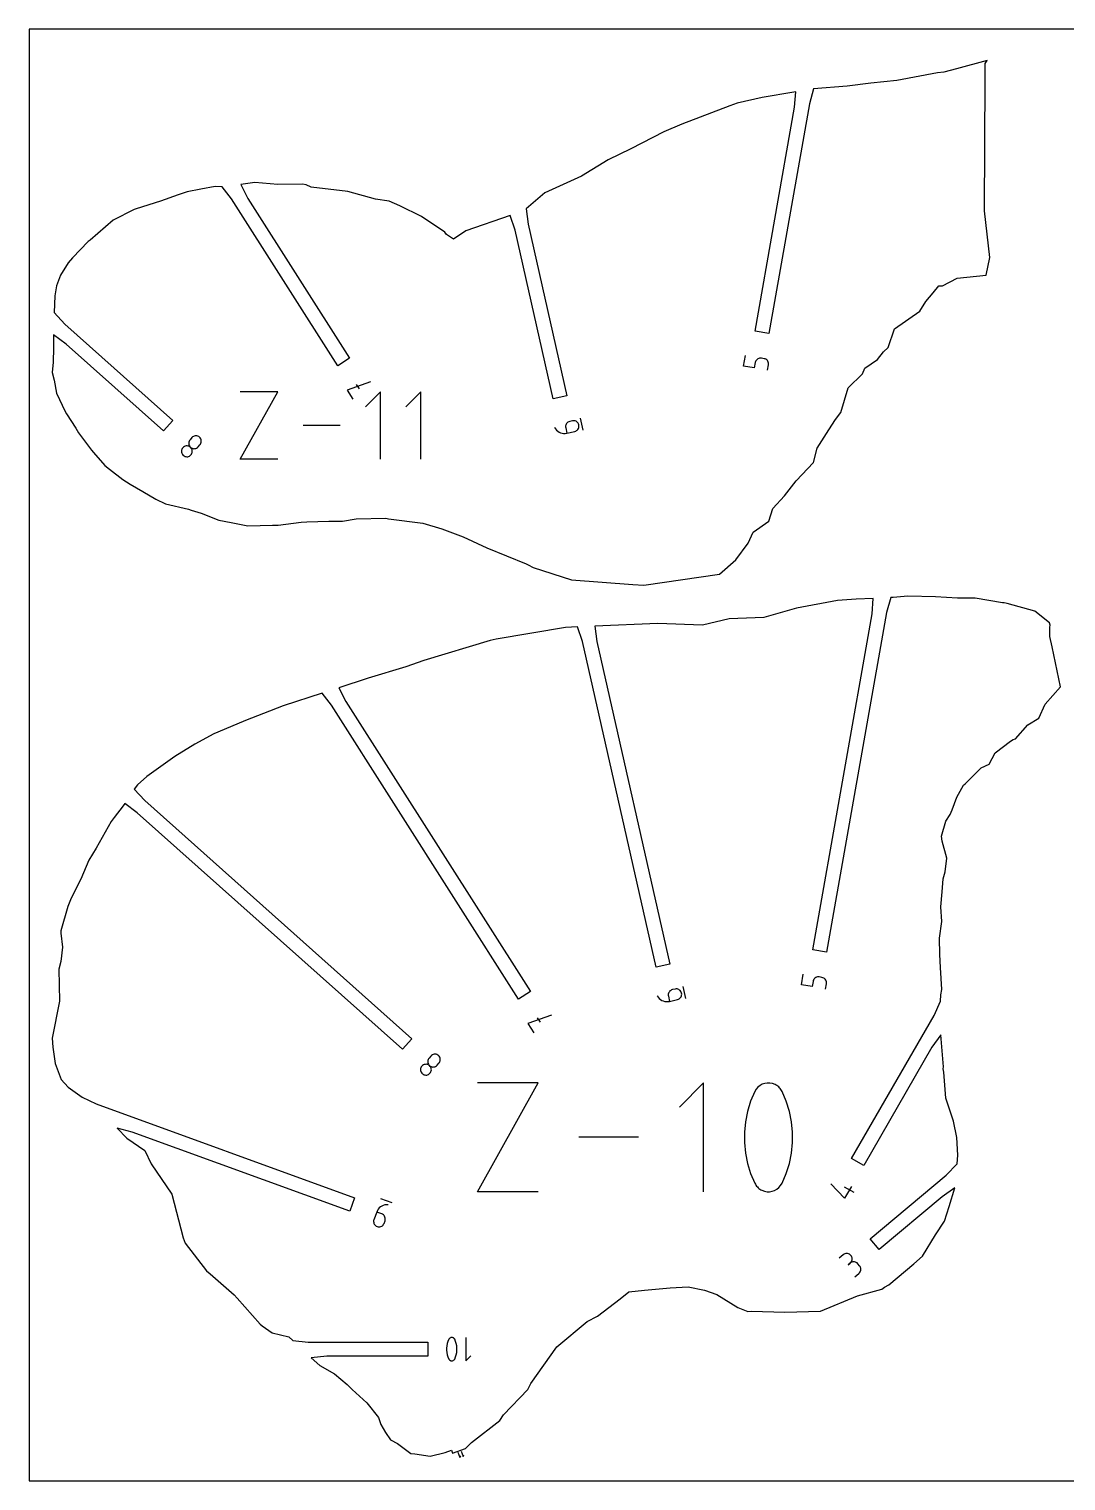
# Model space of a CAD drawing. Extents: x 0 to 480, y 0 to 420.
# Drawn here: x 0 to 299.9, y 0 to 420 of the extents above; entities that cross this region are included whole.
import ezdxf

# ---------------------------------------------------------------- set-up
doc = ezdxf.new("R2010")
doc.units = 0

msp = doc.modelspace()

# ---------------------------------------------------------------- linework, layer by layer
at = {"layer": 'annotation', "color": 1}
for p, q in [((206.674777, 322.518123), (207.217834, 325.597954)), ((210.0344, 323.513524), (209.762871, 321.973608)), ((210.10787, 323.785665), (210.0344, 323.513524)), ((210.225062, 324.03346), (210.10787, 323.785665)), ((210.380904, 324.25329), (210.225062, 324.03346)), ((210.570327, 324.441534), (210.380904, 324.25329)), ((210.788258, 324.594573), (210.570327, 324.441534)), ((211.029629, 324.708789), (210.788258, 324.594573)), ((211.289369, 324.78056), (211.029629, 324.708789)), ((211.562406, 324.806269), (211.289369, 324.78056)), ((211.84367, 324.782295), (211.562406, 324.806269)), ((212.610801, 324.647029), (211.84367, 324.782295)), ((211.84367, 324.782295), (211.84367, 324.782295)), ((212.883435, 324.573321), (212.610801, 324.647029)), ((213.131566, 324.455679), (212.883435, 324.573321)), ((213.351606, 324.299262), (213.131566, 324.455679)), ((213.539966, 324.109225), (213.351606, 324.299262)), ((213.693056, 323.890728), (213.539966, 324.109225)), ((213.807286, 323.648927), (213.693056, 323.890728)), ((213.879068, 323.38898), (213.807286, 323.648927)), ((209.762871, 321.973608), (206.674777, 322.518123)), ((213.609399, 321.295362), (213.880928, 322.835277)), ((213.904812, 323.116044), (213.879068, 323.38898)), ((213.880928, 322.835277), (213.904812, 323.116044)), ((213.880928, 322.835277), (213.880928, 322.835277)), ((61.101327, 295.563494), (71.943592, 315.090346)), ((71.943592, 315.090346), (61.101327, 315.090346)), ((98.790559, 317.985694), (92.008775, 315.527618)), ((92.008775, 315.527618), (93.689245, 312.885428)), ((94.654691, 317.210458), (95.494808, 315.889549)), ((101.607362, 315.090346), (97.266293, 310.748052)), ((101.607362, 295.563494), (101.607362, 315.090346)), ((113.271001, 315.090346), (108.929932, 310.748052)), ((113.271001, 295.563494), (113.271001, 315.090346)), ((157.143443, 306.671572), (156.383635, 306.499879)), ((157.423365, 306.709018), (157.143443, 306.671572)), ((157.697641, 306.69658), (157.423365, 306.709018)), ((157.960982, 306.637577), (157.697641, 306.69658)), ((158.208094, 306.535324), (157.960982, 306.637577)), ((160.261403, 303.969157), (159.48538, 307.40337)), ((89.944948, 305.32692), (79.267999, 305.32692)), ((151.973551, 304.705187), (151.973551, 304.705187)), ((151.973551, 304.705187), (152.23611, 304.30527)), ((152.23611, 304.30527), (152.547445, 303.954203)), ((152.547445, 303.954203), (152.901097, 303.654852)), ((152.901097, 303.654852), (153.290605, 303.410083)), ((153.290605, 303.410083), (153.709509, 303.222762)), ((153.709509, 303.222762), (154.151348, 303.095755)), ((154.151348, 303.095755), (154.609662, 303.031929)), ((154.609662, 303.031929), (155.077991, 303.034149)), ((155.077991, 303.034149), (155.549874, 303.105283)), ((155.179992, 305.184418), (155.167717, 304.910345)), ((155.167717, 304.910345), (155.205223, 304.630499)), ((155.238761, 305.447465), (155.179992, 305.184418)), ((155.205223, 304.630499), (155.549874, 303.105283)), ((155.340735, 305.694229), (155.238761, 305.447465)), ((155.482629, 305.919455), (155.340735, 305.694229)), ((155.661153, 306.117888), (155.482629, 305.919455)), ((155.549874, 303.105283), (157.832744, 303.62114)), ((155.87302, 306.284274), (155.661153, 306.117888)), ((156.114943, 306.413356), (155.87302, 306.284274)), ((156.383635, 306.499879), (156.114943, 306.413356)), ((156.383635, 306.499879), (156.383635, 306.499879)), ((157.832744, 303.62114), (158.101553, 303.707764)), ((157.832744, 303.62114), (157.832744, 303.62114)), ((158.101553, 303.707764), (158.343792, 303.837104)), ((158.433687, 306.393138), (158.208094, 306.535324)), ((158.343792, 303.837104), (158.556124, 304.003836)), ((158.632469, 306.214335), (158.433687, 306.393138)), ((158.556124, 304.003836), (158.735207, 304.202638)), ((158.799149, 306.002233), (158.632469, 306.214335)), ((158.735207, 304.202638), (158.877704, 304.428187)), ((158.928434, 305.760148), (158.799149, 306.002233)), ((158.877704, 304.428187), (158.980274, 304.67516)), ((159.015033, 305.491396), (158.928434, 305.760148)), ((158.980274, 304.67516), (159.039579, 304.938235)), ((159.052278, 305.212087), (159.015033, 305.491396)), ((159.015033, 305.491396), (159.015033, 305.491396)), ((159.039579, 304.938235), (159.052278, 305.212087)), ((44.206274, 298.408583), (44.130865, 298.150048)), ((44.327567, 298.653883), (44.206274, 298.408583)), ((44.495082, 298.879649), (44.327567, 298.653883)), ((44.701146, 299.072802), (44.495082, 298.879649)), ((44.495082, 298.879649), (44.495082, 298.879649)), ((44.931712, 299.222031), (44.701146, 299.072802)), ((45.180502, 299.32699), (44.931712, 299.222031)), ((45.441237, 299.387333), (45.180502, 299.32699)), ((45.707636, 299.402711), (45.441237, 299.387333)), ((45.973422, 299.372781), (45.707636, 299.402711)), ((46.232314, 299.297194), (45.973422, 299.372781)), ((46.212903, 300.484899), (46.182716, 300.219065)), ((46.182716, 300.219065), (46.197856, 299.95273)), ((46.197856, 299.95273), (46.257954, 299.692157)), ((46.288785, 300.743965), (46.212903, 300.484899)), ((46.478034, 299.175604), (46.232314, 299.297194)), ((46.257954, 299.692157), (46.36264, 299.443612)), ((46.410732, 300.989998), (46.288785, 300.743965)), ((46.36264, 299.443612), (46.511546, 299.213359)), ((46.579112, 301.216734), (46.410732, 300.989998)), ((46.704303, 299.007664), (46.478034, 299.175604)), ((46.511546, 299.213359), (46.704303, 299.007664)), ((47.097548, 301.798122), (46.579112, 301.216734)), ((46.579112, 301.216734), (46.579112, 301.216734)), ((46.704303, 299.007664), (46.704303, 299.007664)), ((46.704303, 299.007664), (46.930658, 298.839647)), ((46.896963, 298.802036), (46.704303, 299.007664)), ((46.704303, 299.007664), (46.704303, 299.007664)), ((47.045796, 298.571794), (46.896963, 298.802036)), ((46.930658, 298.839647), (47.176422, 298.718013)), ((47.15043, 298.323217), (47.045796, 298.571794)), ((47.303511, 301.991162), (47.097548, 301.798122)), ((47.210492, 298.062582), (47.15043, 298.323217)), ((47.176422, 298.718013), (47.43532, 298.642405)), ((47.533807, 302.140088), (47.303511, 301.991162)), ((47.43532, 298.642405), (47.70108, 298.612467)), ((47.782206, 302.244608), (47.533807, 302.140088)), ((47.70108, 298.612467), (47.967428, 298.627843)), ((48.042477, 302.304431), (47.782206, 302.244608)), ((47.967428, 298.627843), (48.22809, 298.688175)), ((48.308389, 302.319263), (48.042477, 302.304431)), ((48.22809, 298.688175), (48.476794, 298.793108)), ((48.573711, 302.288812), (48.308389, 302.319263)), ((48.476794, 298.793108), (48.707265, 298.942285)), ((48.832212, 302.212786), (48.573711, 302.288812)), ((48.707265, 298.942285), (48.913231, 299.13535)), ((49.077662, 302.090893), (48.832212, 302.212786)), ((48.913231, 299.13535), (49.431666, 299.716737)), ((49.30383, 301.922841), (49.077662, 302.090893)), ((49.496591, 301.717325), (49.30383, 301.922841)), ((49.30383, 301.922841), (49.30383, 301.922841)), ((49.431666, 299.716737), (49.599945, 299.943381)), ((49.431666, 299.716737), (49.431666, 299.716737)), ((49.645694, 301.487386), (49.496591, 301.717325)), ((49.599945, 299.943381), (49.721621, 300.189166)), ((49.750719, 301.239248), (49.645694, 301.487386)), ((49.721621, 300.189166), (49.797116, 300.447869)), ((49.811244, 300.979133), (49.750719, 301.239248)), ((49.797116, 300.447869), (49.82685, 300.713266)), ((49.82685, 300.713266), (49.811244, 300.979133)), ((44.130865, 298.150048), (44.100999, 297.884574)), ((44.100999, 297.884574), (44.116336, 297.618459)), ((44.116336, 297.618459), (44.176536, 297.358001)), ((44.176536, 297.358001), (44.28126, 297.109498)), ((44.28126, 297.109498), (44.430167, 296.879247)), ((44.430167, 296.879247), (44.622918, 296.673545)), ((44.622918, 296.673545), (44.622918, 296.673545)), ((44.622918, 296.673545), (44.849269, 296.505524)), ((44.849269, 296.505524), (45.095008, 296.383861)), ((45.095008, 296.383861), (45.353837, 296.308176)), ((45.353837, 296.308176), (45.619463, 296.278088)), ((45.619463, 296.278088), (45.885589, 296.293215)), ((45.885589, 296.293215), (46.145921, 296.353178)), ((46.145921, 296.353178), (46.394164, 296.457594)), ((46.394164, 296.457594), (46.624022, 296.606083)), ((46.624022, 296.606083), (46.829201, 296.798264)), ((46.829201, 296.798264), (46.99758, 297.025022)), ((46.829201, 296.798264), (46.829201, 296.798264)), ((46.99758, 297.025022), (47.119526, 297.27111)), ((47.119526, 297.27111), (47.195412, 297.530251)), ((47.195412, 297.530251), (47.22561, 297.796168)), ((47.22561, 297.796168), (47.210492, 298.062582)), ((71.943592, 295.563494), (61.101327, 295.563494)), ((189.965925, 139.588304), (189.189901, 143.022517)), ((223.394965, 143.532517), (223.938022, 146.612349)), ((226.483059, 142.988003), (223.394965, 143.532517)), ((226.754588, 144.527919), (226.483059, 142.988003)), ((226.828058, 144.80006), (226.754588, 144.527919)), ((226.94525, 145.047855), (226.828058, 144.80006)), ((227.101092, 145.267685), (226.94525, 145.047855)), ((227.290514, 145.455929), (227.101092, 145.267685)), ((227.508446, 145.608968), (227.290514, 145.455929)), ((227.749817, 145.723183), (227.508446, 145.608968)), ((228.009557, 145.794955), (227.749817, 145.723183)), ((228.282594, 145.820663), (228.009557, 145.794955)), ((228.563858, 145.796689), (228.282594, 145.820663)), ((229.330989, 145.661423), (228.563858, 145.796689)), ((228.563858, 145.796689), (228.563858, 145.796689)), ((229.603622, 145.587716), (229.330989, 145.661423)), ((229.851754, 145.470074), (229.603622, 145.587716)), ((230.071794, 145.313656), (229.851754, 145.470074)), ((230.260154, 145.12362), (230.071794, 145.313656)), ((230.413244, 144.905123), (230.260154, 145.12362)), ((230.329587, 142.309756), (230.601116, 143.849672)), ((230.527474, 144.663322), (230.413244, 144.905123)), ((230.599256, 144.403375), (230.527474, 144.663322)), ((230.625, 144.130439), (230.599256, 144.403375)), ((230.601116, 143.849672), (230.625, 144.130439)), ((230.601116, 143.849672), (230.601116, 143.849672)), ((181.678073, 140.324335), (181.678073, 140.324335)), ((181.678073, 140.324335), (181.940631, 139.924418)), ((181.940631, 139.924418), (182.251966, 139.573351)), ((182.251966, 139.573351), (182.605618, 139.274)), ((182.605618, 139.274), (182.995127, 139.02923)), ((182.995127, 139.02923), (183.41403, 138.841909)), ((183.41403, 138.841909), (183.85587, 138.714903)), ((183.85587, 138.714903), (184.314184, 138.651076)), ((184.314184, 138.651076), (184.782512, 138.653297)), ((184.782512, 138.653297), (185.254395, 138.724431)), ((184.884513, 140.803566), (184.872238, 140.529492)), ((184.872238, 140.529492), (184.909744, 140.249647)), ((184.943282, 141.066612), (184.884513, 140.803566)), ((184.909744, 140.249647), (185.254395, 138.724431)), ((185.045257, 141.313376), (184.943282, 141.066612)), ((185.18715, 141.538603), (185.045257, 141.313376)), ((185.365674, 141.737036), (185.18715, 141.538603)), ((185.254395, 138.724431), (187.537266, 139.240287)), ((185.577541, 141.903422), (185.365674, 141.737036)), ((185.819465, 142.032504), (185.577541, 141.903422)), ((186.088156, 142.119027), (185.819465, 142.032504)), ((186.847965, 142.29072), (186.088156, 142.119027)), ((186.088156, 142.119027), (186.088156, 142.119027)), ((187.127886, 142.328165), (186.847965, 142.29072)), ((187.402162, 142.315728), (187.127886, 142.328165)), ((187.665503, 142.256725), (187.402162, 142.315728)), ((187.537266, 139.240287), (187.806074, 139.326912)), ((187.537266, 139.240287), (187.537266, 139.240287)), ((187.912615, 142.154472), (187.665503, 142.256725)), ((187.806074, 139.326912), (188.048314, 139.456252)), ((188.138208, 142.012286), (187.912615, 142.154472)), ((188.048314, 139.456252), (188.260645, 139.622984)), ((188.33699, 141.833483), (188.138208, 142.012286)), ((188.260645, 139.622984), (188.439729, 139.821786)), ((188.50367, 141.621381), (188.33699, 141.833483)), ((188.439729, 139.821786), (188.582225, 140.047335)), ((188.632955, 141.379296), (188.50367, 141.621381)), ((188.582225, 140.047335), (188.684795, 140.294308)), ((188.719554, 141.110543), (188.632955, 141.379296)), ((188.684795, 140.294308), (188.7441, 140.557382)), ((188.756799, 140.831235), (188.719554, 141.110543)), ((188.719554, 141.110543), (188.719554, 141.110543)), ((188.7441, 140.557382), (188.756799, 140.831235)), ((151.085053, 134.768292), (144.303269, 132.310216)), ((144.303269, 132.310216), (145.98374, 129.668026)), ((146.949185, 133.993056), (147.789302, 132.672148)), ((115.414595, 121.870911), (115.338712, 121.611845)), ((115.536541, 122.116945), (115.414595, 121.870911)), ((115.704921, 122.343681), (115.536541, 122.116945)), ((116.223357, 122.925068), (115.704921, 122.343681)), ((115.704921, 122.343681), (115.704921, 122.343681)), ((116.42932, 123.118108), (116.223357, 122.925068)), ((116.659616, 123.267034), (116.42932, 123.118108)), ((116.908015, 123.371554), (116.659616, 123.267034)), ((117.168286, 123.431377), (116.908015, 123.371554)), ((117.434198, 123.446209), (117.168286, 123.431377)), ((117.69952, 123.415758), (117.434198, 123.446209)), ((117.958021, 123.339732), (117.69952, 123.415758)), ((118.203471, 123.217839), (117.958021, 123.339732)), ((118.429639, 123.049787), (118.203471, 123.217839)), ((118.6224, 122.844271), (118.429639, 123.049787)), ((118.429639, 123.049787), (118.429639, 123.049787)), ((118.771503, 122.614333), (118.6224, 122.844271)), ((118.876528, 122.366194), (118.771503, 122.614333)), ((118.937054, 122.106079), (118.876528, 122.366194)), ((118.922925, 121.574815), (118.95266, 121.840212)), ((118.95266, 121.840212), (118.937054, 122.106079)), ((113.256674, 119.276994), (113.226808, 119.01152)), ((113.226808, 119.01152), (113.242145, 118.745405)), ((113.242145, 118.745405), (113.302345, 118.484948)), ((113.332084, 119.535529), (113.256674, 119.276994)), ((113.302345, 118.484948), (113.407069, 118.236444)), ((113.453376, 119.780829), (113.332084, 119.535529)), ((113.407069, 118.236444), (113.555976, 118.006193)), ((113.620891, 120.006596), (113.453376, 119.780829)), ((113.555976, 118.006193), (113.748727, 117.800492)), ((113.826955, 120.199748), (113.620891, 120.006596)), ((113.620891, 120.006596), (113.620891, 120.006596)), ((113.748727, 117.800492), (113.748727, 117.800492)), ((113.748727, 117.800492), (113.975079, 117.63247)), ((114.057521, 120.348977), (113.826955, 120.199748)), ((113.975079, 117.63247), (114.220817, 117.510808)), ((114.306311, 120.453936), (114.057521, 120.348977)), ((114.567046, 120.514279), (114.306311, 120.453936)), ((114.833445, 120.529658), (114.567046, 120.514279)), ((115.099231, 120.499727), (114.833445, 120.529658)), ((115.358124, 120.42414), (115.099231, 120.499727)), ((115.338712, 121.611845), (115.308526, 121.346012)), ((115.308526, 121.346012), (115.323665, 121.079676)), ((115.323665, 121.079676), (115.383763, 120.819103)), ((115.603844, 120.30255), (115.358124, 120.42414)), ((115.383763, 120.819103), (115.488449, 120.570558)), ((115.488449, 120.570558), (115.637355, 120.340305)), ((115.519973, 117.58454), (115.749832, 117.733029)), ((115.830112, 120.13461), (115.603844, 120.30255)), ((115.637355, 120.340305), (115.830112, 120.13461)), ((115.749832, 117.733029), (115.95501, 117.925211)), ((115.830112, 120.13461), (115.830112, 120.13461)), ((115.830112, 120.13461), (116.056467, 119.966593)), ((116.022773, 119.928982), (115.830112, 120.13461)), ((115.830112, 120.13461), (115.830112, 120.13461)), ((115.95501, 117.925211), (116.123389, 118.151968)), ((115.95501, 117.925211), (115.95501, 117.925211)), ((116.171605, 119.69874), (116.022773, 119.928982)), ((116.056467, 119.966593), (116.302231, 119.844959)), ((116.123389, 118.151968), (116.245335, 118.398056)), ((116.276239, 119.450163), (116.171605, 119.69874)), ((116.245335, 118.398056), (116.321221, 118.657197)), ((116.336301, 119.189528), (116.276239, 119.450163)), ((116.302231, 119.844959), (116.561129, 119.769351)), ((116.321221, 118.657197), (116.351419, 118.923114)), ((116.351419, 118.923114), (116.336301, 119.189528)), ((116.561129, 119.769351), (116.826889, 119.739413)), ((116.826889, 119.739413), (117.093237, 119.754789)), ((117.093237, 119.754789), (117.353899, 119.815121)), ((117.353899, 119.815121), (117.602603, 119.920054)), ((117.602603, 119.920054), (117.833074, 120.069231)), ((117.833074, 120.069231), (118.03904, 120.262296)), ((118.03904, 120.262296), (118.557476, 120.843683)), ((118.557476, 120.843683), (118.725754, 121.070327)), ((118.557476, 120.843683), (118.557476, 120.843683)), ((118.725754, 121.070327), (118.84743, 121.316112)), ((118.84743, 121.316112), (118.922925, 121.574815)), ((114.220817, 117.510808), (114.479646, 117.435122)), ((114.479646, 117.435122), (114.745272, 117.405034)), ((114.745272, 117.405034), (115.011398, 117.420161)), ((115.011398, 117.420161), (115.271731, 117.480124)), ((115.271731, 117.480124), (115.519973, 117.58454)), ((129.74004, 83.661518), (147.229317, 115.159598)), ((147.229317, 115.159598), (129.74004, 115.159598)), ((195.078902, 115.159598), (188.076476, 108.155196)), ((195.078902, 83.661518), (195.078902, 115.159598)), ((210.823953, 113.917822), (210.317221, 113.341615)), ((211.414039, 114.388501), (210.823953, 113.917822)), ((212.070699, 114.748075), (211.414039, 114.388501)), ((212.777156, 114.990969), (212.070699, 114.748075)), ((213.516632, 115.111606), (212.777156, 114.990969)), ((214.27235, 115.104409), (213.516632, 115.111606)), ((215.027531, 114.963803), (214.27235, 115.104409)), ((215.765398, 114.68421), (215.027531, 114.963803)), ((216.047865, 114.535776), (215.765398, 114.68421)), ((215.765398, 114.68421), (215.765398, 114.68421)), ((216.31892, 114.36528), (216.047865, 114.535776)), ((216.577245, 114.174071), (216.31892, 114.36528)), ((216.821523, 113.9635), (216.577245, 114.174071)), ((217.050438, 113.734916), (216.821523, 113.9635)), ((217.262673, 113.489668), (217.050438, 113.734916)), ((217.45691, 113.229105), (217.262673, 113.489668)), ((208.7032, 109.826083), (207.797636, 106.904365)), ((209.910618, 112.665457), (208.7032, 109.826083)), ((210.317221, 113.341615), (209.910618, 112.665457)), ((209.910618, 112.665457), (209.910618, 112.665457)), ((217.631834, 112.954576), (217.45691, 113.229105)), ((217.786126, 112.667432), (217.631834, 112.954576)), ((218.999397, 109.822206), (217.786126, 112.667432)), ((217.786126, 112.667432), (217.786126, 112.667432)), ((219.909351, 106.896098), (218.999397, 109.822206)), ((207.797636, 106.904365), (207.193927, 103.923599)), ((220.515986, 103.912405), (219.909351, 106.896098)), ((207.193927, 103.923599), (206.892073, 100.907082)), ((206.892073, 100.907082), (206.892073, 97.878113)), ((220.819304, 100.894426), (220.515986, 103.912405)), ((220.819304, 97.865456), (220.819304, 100.894426)), ((176.266671, 99.410558), (159.04406, 99.410558)), ((206.892073, 97.878113), (207.193927, 94.859987)), ((220.515986, 94.848793), (220.819304, 97.865456)), ((207.193927, 94.859987), (207.797636, 91.876002)), ((219.909351, 91.867735), (220.515986, 94.848793)), ((207.797636, 91.876002), (208.7032, 88.949455)), ((208.7032, 88.949455), (209.910618, 86.103643)), ((217.786126, 86.105618), (218.999397, 88.945577)), ((218.999397, 88.945577), (219.909351, 91.867735)), ((209.910618, 86.103643), (209.910618, 86.103643)), ((209.910618, 86.103643), (210.06435, 85.817071)), ((210.06435, 85.817071), (210.237981, 85.543911)), ((210.237981, 85.543911), (210.43078, 85.284992)), ((210.43078, 85.284992), (210.642015, 85.041145)), ((210.642015, 85.041145), (210.870954, 84.813197)), ((210.870954, 84.813197), (211.116866, 84.601979)), ((211.116866, 84.601979), (211.37902, 84.408318)), ((211.37902, 84.408318), (211.656683, 84.233045)), ((211.656683, 84.233045), (211.949125, 84.076989)), ((211.949125, 84.076989), (211.949125, 84.076989)), ((211.949125, 84.076989), (212.681179, 83.803327)), ((214.921824, 83.786379), (215.626956, 84.030262)), ((215.626956, 84.030262), (216.282925, 84.389671)), ((216.282925, 84.389671), (216.872759, 84.859062)), ((216.872759, 84.859062), (217.379483, 85.432893)), ((217.379483, 85.432893), (217.786126, 86.105618)), ((217.786126, 86.105618), (217.786126, 86.105618)), ((235.875894, 81.827627), (231.91413, 85.917975)), ((237.830814, 85.213649), (235.875894, 81.827627)), ((238.600533, 83.415965), (235.892175, 84.979636)), ((105.039945, 80.416136), (101.731475, 81.620321)), ((102.881303, 79.848106), (102.438992, 79.713144)), ((103.344027, 79.919381), (102.881303, 79.848106)), ((103.821216, 79.923028), (103.344027, 79.919381)), ((103.821216, 79.923028), (103.821216, 79.923028)), ((147.229317, 83.661518), (129.74004, 83.661518)), ((212.681179, 83.803327), (213.431963, 83.667368)), ((213.431963, 83.667368), (214.184502, 83.663566)), ((214.184502, 83.663566), (214.921824, 83.786379)), ((100.546924, 77.786724), (99.743731, 75.579971)), ((100.741836, 78.221018), (100.546924, 77.786724)), ((102.016294, 77.251917), (100.546924, 77.786724)), ((100.992853, 78.615279), (100.741836, 78.221018)), ((101.294025, 78.965564), (100.992853, 78.615279)), ((101.639405, 79.267932), (101.294025, 78.965564)), ((102.023043, 79.518439), (101.639405, 79.267932)), ((102.271387, 77.132217), (102.016294, 77.251917)), ((102.438992, 79.713144), (102.023043, 79.518439)), ((102.494885, 76.973455), (102.271387, 77.132217)), ((102.684114, 76.781317), (102.494885, 76.973455)), ((102.836405, 76.56149), (102.684114, 76.781317)), ((102.949085, 76.319661), (102.836405, 76.56149)), ((103.019481, 76.061519), (102.949085, 76.319661)), ((103.044923, 75.79275), (103.019481, 76.061519)), ((103.022737, 75.519041), (103.044923, 75.79275)), ((99.671174, 75.30702), (99.648804, 75.033335)), ((99.648804, 75.033335), (99.674004, 74.764592)), ((99.743731, 75.579971), (99.671174, 75.30702)), ((99.674004, 74.764592), (99.744154, 74.506464)), ((99.743731, 75.579971), (99.743731, 75.579971)), ((99.744154, 74.506464), (99.856638, 74.264629)), ((99.856638, 74.264629), (100.008836, 74.044762)), ((100.008836, 74.044762), (100.198131, 73.852537)), ((100.198131, 73.852537), (100.421905, 73.693631)), ((100.421905, 73.693631), (100.677539, 73.573718)), ((100.677539, 73.573718), (100.677539, 73.573718)), ((100.677539, 73.573718), (100.949898, 73.501457)), ((100.949898, 73.501457), (101.223172, 73.479453)), ((101.223172, 73.479453), (101.491655, 73.50506)), ((101.491655, 73.50506), (101.749642, 73.575632)), ((101.749642, 73.575632), (101.991429, 73.688523)), ((101.991429, 73.688523), (102.21131, 73.841087)), ((102.21131, 73.841087), (102.403581, 74.030678)), ((102.403581, 74.030678), (102.562537, 74.25465)), ((102.562537, 74.25465), (102.682472, 74.510357)), ((102.682472, 74.510357), (102.950254, 75.246079)), ((102.950254, 75.246079), (103.022737, 75.519041)), ((102.950254, 75.246079), (102.950254, 75.246079)), ((235.476526, 65.438687), (234.278684, 64.433578)), ((235.708186, 65.600121), (235.476526, 65.438687)), ((235.957663, 65.714494), (235.708186, 65.600121)), ((236.218708, 65.782404), (235.957663, 65.714494)), ((236.485074, 65.80445), (236.218708, 65.782404)), ((236.750514, 65.781229), (236.485074, 65.80445)), ((237.008779, 65.71334), (236.750514, 65.781229)), ((237.486743, 63.043003), (236.886977, 62.539739)), ((236.886977, 62.539739), (237.486743, 63.043003)), ((237.253623, 65.601381), (237.008779, 65.71334)), ((237.478799, 65.44595), (237.253623, 65.601381)), ((237.678057, 65.247645), (237.478799, 65.44595)), ((237.486743, 63.043003), (237.685948, 63.243116)), ((237.718404, 63.204437), (237.486743, 63.043003)), ((237.486743, 63.043003), (237.486743, 63.043003)), ((237.839593, 65.015971), (237.678057, 65.247645)), ((237.678057, 65.247645), (237.678057, 65.247645)), ((237.685948, 63.243116), (237.841878, 63.468974)), ((237.96788, 63.31881), (237.718404, 63.204437)), ((237.95422, 64.766442), (237.839593, 65.015971)), ((237.841878, 63.468974), (237.954012, 63.714349)), ((237.954012, 63.714349), (238.021833, 63.973012)), ((238.022456, 64.505287), (237.95422, 64.766442)), ((238.228925, 63.38672), (237.96788, 63.31881)), ((238.021833, 63.973012), (238.044821, 64.238734)), ((238.044821, 64.238734), (238.022456, 64.505287)), ((238.495291, 63.408766), (238.228925, 63.38672)), ((238.760731, 63.385545), (238.495291, 63.408766)), ((239.018997, 63.317656), (238.760731, 63.385545)), ((239.263841, 63.205697), (239.018997, 63.317656)), ((239.489016, 63.050266), (239.263841, 63.205697)), ((239.688275, 62.851961), (239.489016, 63.050266)), ((238.799544, 59.045827), (239.997386, 60.050935)), ((240.191538, 62.252194), (239.688275, 62.851961)), ((239.688275, 62.851961), (239.688275, 62.851961)), ((239.997386, 60.050935), (240.196604, 60.251032)), ((239.997386, 60.050935), (239.997386, 60.050935)), ((240.352304, 62.021439), (240.191538, 62.252194)), ((240.196604, 60.251032), (240.352584, 60.47683)), ((240.466313, 61.772647), (240.352304, 62.021439)), ((240.352584, 60.47683), (240.464823, 60.722081)), ((240.464823, 60.722081), (240.532819, 60.980536)), ((240.534066, 61.512067), (240.466313, 61.772647)), ((240.532819, 60.980536), (240.556067, 61.245947)), ((240.556067, 61.245947), (240.534066, 61.512067)), ((120.825056, 39.100042), (120.759822, 38.451258)), ((120.759822, 38.451258), (120.759822, 37.799827)), ((120.955523, 39.74117), (120.825056, 39.100042)), ((121.151224, 40.369629), (120.955523, 39.74117)), ((121.412158, 40.98041), (121.151224, 40.369629)), ((121.499614, 41.125091), (121.412158, 40.98041)), ((121.412158, 40.98041), (121.412158, 40.98041)), ((121.608593, 41.248503), (121.499614, 41.125091)), ((121.735447, 41.349454), (121.608593, 41.248503)), ((121.876524, 41.426751), (121.735447, 41.349454)), ((122.028175, 41.479202), (121.876524, 41.426751)), ((122.186748, 41.505615), (122.028175, 41.479202)), ((122.348595, 41.504797), (122.186748, 41.505615)), ((122.510063, 41.475557), (122.348595, 41.504797)), ((122.667504, 41.416701), (122.510063, 41.475557)), ((122.667504, 41.416701), (122.667504, 41.416701)), ((122.730398, 41.383139), (122.667504, 41.416701)), ((122.790115, 41.345443), (122.730398, 41.383139)), ((122.846495, 41.303793), (122.790115, 41.345443)), ((122.899383, 41.258367), (122.846495, 41.303793)), ((122.94862, 41.209343), (122.899383, 41.258367)), ((122.99405, 41.1569), (122.94862, 41.209343)), ((123.035514, 41.101215), (122.99405, 41.1569)), ((123.072857, 41.042467), (123.035514, 41.101215)), ((123.105919, 40.980835), (123.072857, 41.042467)), ((123.365595, 40.368795), (123.105919, 40.980835)), ((123.105919, 40.980835), (123.105919, 40.980835)), ((123.560352, 39.739392), (123.365595, 40.368795)), ((123.69019, 39.097635), (123.560352, 39.739392)), ((123.755109, 38.448536), (123.69019, 39.097635)), ((123.755109, 37.797105), (123.755109, 38.448536)), ((126.295731, 41.506055), (126.295731, 34.73186)), ((120.759822, 37.799827), (120.825056, 37.150759)), ((120.825056, 37.150759), (120.955523, 36.509066)), ((120.955523, 36.509066), (121.151224, 35.879757)), ((121.151224, 35.879757), (121.412158, 35.267843)), ((121.412158, 35.267843), (121.412158, 35.267843)), ((121.412158, 35.267843), (121.445341, 35.206088)), ((121.445341, 35.206088), (121.482962, 35.147046)), ((121.482962, 35.147046), (121.524736, 35.091007)), ((121.524736, 35.091007), (121.57038, 35.038262)), ((121.57038, 35.038262), (121.619612, 34.989101)), ((121.619612, 34.989101), (121.672149, 34.943815)), ((121.672149, 34.943815), (121.727706, 34.902692)), ((121.727706, 34.902692), (121.786001, 34.866024)), ((121.786001, 34.866024), (121.84675, 34.834101)), ((121.84675, 34.834101), (121.84675, 34.834101)), ((121.84675, 34.834101), (122.005441, 34.77397)), ((122.005441, 34.77397), (122.167855, 34.74373)), ((122.167855, 34.74373), (122.330385, 34.742182)), ((122.330385, 34.742182), (122.489422, 34.768127)), ((122.489422, 34.768127), (122.641357, 34.820365)), ((122.641357, 34.820365), (122.782583, 34.897698)), ((122.782583, 34.897698), (122.909491, 34.998925)), ((122.909491, 34.998925), (123.018473, 35.122848)), ((123.018473, 35.122848), (123.105919, 35.268268)), ((123.105919, 35.268268), (123.365595, 35.878923)), ((123.105919, 35.268268), (123.105919, 35.268268)), ((123.365595, 35.878923), (123.560352, 36.507288)), ((123.560352, 36.507288), (123.69019, 37.148352)), ((123.69019, 37.148352), (123.755109, 37.797105)), ((126.295731, 34.73186), (127.801721, 36.238275)), ((124.98108, 8.636146), (125.542196, 7.094494)), ((124.060232, 8.300985), (124.621347, 6.759333)), ((124.621347, 6.759333), (124.839298, 7.226902)), ((125.542196, 7.094494), (125.760146, 7.562063))]:
    msp.add_line(p, q, dxfattribs=at)
at = {"layer": 'boundary', "color": 5}
for p, q in [((264.610318, 407.530974), (262.749373, 407.290076)), ((268.220793, 408.496674), (264.610318, 407.530974)), ((277.152489, 410.873404), (268.220793, 408.496674)), ((276.529736, 405.708224), (276.54118, 410.016106)), ((276.54118, 410.016106), (277.152489, 410.873404)), ((236.58172, 403.491416), (226.884157, 402.656909)), ((243.442285, 404.309188), (236.58172, 403.491416)), ((250.963137, 405.094143), (243.442285, 404.309188)), ((262.749373, 407.290076), (250.963137, 405.094143)), ((276.323679, 367.440392), (276.529736, 405.708224)), ((212.040715, 400.158556), (204.841971, 398.517373)), ((221.189522, 401.702775), (212.040715, 400.158556)), ((221.729675, 401.822038), (221.189522, 401.702775)), ((221.389432, 397.357988), (221.729675, 401.822038)), ((226.884157, 402.656909), (225.677086, 398.345704)), ((202.646022, 397.769417), (188.813142, 392.497615)), ((204.841971, 398.517373), (202.646022, 397.769417)), ((209.977882, 332.639871), (221.389432, 397.357988)), ((225.677086, 398.345704), (213.967338, 331.936422)), ((188.813142, 392.497615), (183.586656, 390.268114)), ((183.586656, 390.268114), (174.075024, 385.375916)), ((167.506046, 382.205825), (159.791066, 377.470445)), ((174.075024, 385.375916), (167.506046, 382.205825)), ((53.86684, 374.45154), (49.70133, 373.669252)), ((55.822627, 374.389023), (53.86684, 374.45154)), ((58.584995, 370.865838), (55.822627, 374.389023)), ((63.969505, 375.399139), (61.278332, 374.999651)), ((61.278332, 374.999651), (63.297992, 371.004092)), ((65.342481, 375.615952), (63.969505, 375.399139)), ((71.977451, 374.995505), (65.342481, 375.615952)), ((79.043692, 375.167922), (71.977451, 374.995505)), ((80.102313, 374.898008), (79.043692, 375.167922)), ((81.627671, 374.29775), (80.102313, 374.898008)), ((92.243769, 372.980841), (81.627671, 374.29775)), ((159.791066, 377.470445), (149.194195, 372.574773)), ((37.999104, 370.242533), (31.00729, 368.005941)), ((43.163628, 372.08248), (37.999104, 370.242533)), ((45.721505, 372.931525), (43.163628, 372.08248)), ((49.70133, 373.669252), (45.721505, 372.931525)), ((89.292497, 322.584678), (58.584995, 370.865838)), ((63.297992, 371.004092), (92.710711, 324.75871)), ((100.156387, 370.768568), (92.243769, 372.980841)), ((104.13643, 370.168176), (100.156387, 370.768568)), ((107.253814, 368.890609), (104.13643, 370.168176)), ((149.194195, 372.574773), (143.805267, 368.013249)), ((30.427989, 367.815654), (24.351379, 364.715042)), ((31.00729, 368.005941), (30.427989, 367.815654)), ((113.549566, 365.726763), (107.253814, 368.890609)), ((120.239817, 361.255184), (113.549566, 365.726763)), ((139.190418, 366.063059), (126.342378, 361.669669)), ((140.601696, 361.814316), (139.190418, 366.063059)), ((143.805267, 368.013249), (144.357992, 363.570501)), ((277.866669, 353.936306), (276.323679, 367.440392)), ((24.351379, 364.715042), (17.707447, 358.937503)), ((120.750089, 360.594769), (120.239817, 361.255184)), ((126.342378, 361.669669), (122.760398, 359.261833)), ((151.626307, 313.02602), (140.601696, 361.814316)), ((144.357992, 363.570501), (155.577681, 313.918906)), ((17.086073, 358.547596), (12.555353, 353.853915)), ((17.707447, 358.937503), (17.086073, 358.547596)), ((122.760398, 359.261833), (120.750089, 360.594769)), ((12.555353, 353.853915), (11.310393, 352.325647)), ((276.834147, 348.834662), (277.866669, 353.936306)), ((9.064851, 348.837433), (7.972516, 345.695462)), ((11.310393, 352.325647), (9.064851, 348.837433)), ((268.406462, 347.952654), (276.834147, 348.834662)), ((7.972516, 345.695462), (7.475258, 342.845204)), ((261.461081, 343.65577), (263.125392, 345.720248)), ((263.125392, 345.720248), (264.22493, 345.687306)), ((264.22493, 345.687306), (268.406462, 347.952654)), ((7.475258, 342.845204), (7.306771, 337.958446)), ((257.623511, 338.349164), (259.41322, 341.157949)), ((259.41322, 341.157949), (261.461081, 343.65577)), ((7.306771, 337.958446), (10.339126, 334.664766)), ((250.278384, 333.233576), (257.623511, 338.349164)), ((10.339126, 334.664766), (41.607776, 306.781825)), ((213.967338, 331.936422), (209.977882, 332.639871)), ((248.451885, 327.840428), (250.278384, 333.233576)), ((7.080244, 327.76374), (6.968519, 323.627772)), ((7.118403, 331.519405), (7.026887, 329.67651)), ((7.026887, 329.67651), (7.080244, 327.76374)), ((10.736571, 328.882669), (7.118403, 331.519405)), ((38.911657, 303.758326), (10.736571, 328.882669)), ((247.133022, 326.662447), (248.451885, 327.840428)), ((6.968519, 323.627772), (6.6875, 320.609774)), ((92.710711, 324.75871), (89.292497, 322.584678)), ((241.742966, 321.863769), (245.419923, 324.443924)), ((245.419923, 324.443924), (247.133022, 326.662447)), ((6.6875, 320.609774), (7.276468, 318.434793)), ((236.87262, 316.183807), (241.016338, 320.257956)), ((241.016338, 320.257956), (241.742966, 321.863769)), ((7.276468, 318.434793), (7.906426, 314.697363)), ((234.783483, 309.035602), (236.87262, 316.183807)), ((7.906426, 314.697363), (10.468375, 309.386512)), ((155.577681, 313.918906), (151.626307, 313.02602)), ((10.468375, 309.386512), (10.806668, 308.70643)), ((10.806668, 308.70643), (13.549307, 304.589915)), ((41.607776, 306.781825), (38.911657, 303.758326)), ((231.309608, 304.055365), (233.222457, 307.088668)), ((233.222457, 307.088668), (234.783483, 309.035602)), ((13.549307, 304.589915), (14.347215, 303.233028)), ((14.347215, 303.233028), (18.076286, 298.140786)), ((227.936101, 298.765001), (231.309608, 304.055365)), ((226.834799, 294.608821), (227.936101, 298.765001)), ((18.076286, 298.140786), (18.652138, 297.459293)), ((18.652138, 297.459293), (21.910537, 293.732705)), ((221.859405, 289.305509), (226.834799, 294.608821)), ((21.910537, 293.732705), (23.280829, 292.672156)), ((23.280829, 292.672156), (27.087187, 289.711475)), ((27.087187, 289.711475), (29.238527, 288.299643)), ((29.238527, 288.299643), (32.907316, 286.266129)), ((32.907316, 286.266129), (36.67309, 284.010513)), ((218.518705, 284.941615), (221.859405, 289.305509)), ((36.67309, 284.010513), (39.455892, 282.652534)), ((39.455892, 282.652534), (46.141426, 281.07244)), ((215.163362, 281.338716), (218.518705, 284.941615)), ((46.141426, 281.07244), (46.933903, 280.830896)), ((46.933903, 280.830896), (49.763977, 279.985426)), ((49.763977, 279.985426), (54.885962, 277.906032)), ((54.885962, 277.906032), (58.458246, 277.211656)), ((58.458246, 277.211656), (63.244659, 276.29357)), ((72.007476, 276.502529), (78.655436, 277.359959)), ((78.655436, 277.359959), (80.321727, 277.4812)), ((80.321727, 277.4812), (86.672652, 277.661712)), ((86.672652, 277.661712), (90.669279, 277.650513)), ((90.669279, 277.650513), (94.574437, 278.289328)), ((94.574437, 278.289328), (103.187657, 278.522036)), ((103.187657, 278.522036), (104.00225, 278.361137)), ((104.00225, 278.361137), (113.916067, 277.024382)), ((209.476927, 274.418643), (213.952453, 277.605547)), ((213.952453, 277.605547), (215.163362, 281.338716)), ((63.244659, 276.29357), (70.414507, 276.514355)), ((70.414507, 276.514355), (72.007476, 276.502529)), ((113.916067, 277.024382), (119.388886, 275.38274)), ((119.388886, 275.38274), (125.543281, 273.132081)), ((125.543281, 273.132081), (132.394464, 269.935045)), ((208.019848, 271.270536), (209.476927, 274.418643)), ((132.394464, 269.935045), (143.778004, 265.287394)), ((204.405839, 266.464579), (208.019848, 271.270536)), ((143.778004, 265.287394), (144.350908, 265.01881)), ((144.350908, 265.01881), (145.763727, 264.241198)), ((199.664372, 262.344819), (204.405839, 266.464579)), ((145.763727, 264.241198), (156.866767, 260.642186)), ((156.866767, 260.642186), (174.590282, 259.283798)), ((177.792364, 259.106811), (199.664372, 262.344819)), ((174.590282, 259.283798), (177.792364, 259.106811)), ((221.922477, 252.431124), (212.531444, 249.761261)), ((233.862452, 254.645298), (221.922477, 252.431124)), ((239.262847, 255.031851), (233.862452, 254.645298)), ((244.169356, 255.273288), (239.262847, 255.031851)), ((243.829112, 250.809238), (244.169356, 255.273288)), ((249.220454, 255.52184), (248.013383, 251.210634)), ((249.941873, 255.557339), (249.220454, 255.52184)), ((254.157282, 255.931811), (249.941873, 255.557339)), ((262.127193, 255.797814), (254.157282, 255.931811)), ((268.541287, 255.370392), (262.127193, 255.797814)), ((273.684414, 255.413788), (268.541287, 255.370392)), ((281.531023, 254.008862), (273.684414, 255.413788)), ((282.070005, 253.989667), (281.531023, 254.008862)), ((282.855962, 253.822991), (282.070005, 253.989667)), ((290.912123, 251.571729), (282.855962, 253.822991)), ((181.889907, 248.04152), (163.650396, 247.264136)), ((194.768105, 247.585538), (181.889907, 248.04152)), ((202.526029, 249.428137), (194.768105, 247.585538)), ((212.531444, 249.761261), (202.526029, 249.428137)), ((226.69807, 153.654266), (243.829112, 250.809238)), ((248.013383, 251.210634), (230.687526, 152.950818)), ((295.146847, 248.229621), (290.912123, 251.571729)), ((295.338122, 247.566803), (295.146847, 248.229621)), ((155.16434, 246.90405), (135.139623, 243.465693)), ((158.64275, 247.052228), (155.16434, 246.90405)), ((160.054028, 242.803487), (158.64275, 247.052228)), ((163.650396, 247.264136), (164.203121, 242.821388)), ((295.209088, 246.952793), (295.338122, 247.566803)), ((295.277486, 244.251073), (295.209088, 246.952793)), ((295.952167, 241.30967), (295.277486, 244.251073)), ((133.390363, 243.163203), (114.137815, 237.317372)), ((135.139623, 243.465693), (133.390363, 243.163203)), ((181.330829, 148.645168), (160.054028, 242.803487)), ((164.203121, 242.821388), (185.282203, 149.538053)), ((298.307228, 229.705261), (295.952167, 241.30967)), ((108.981533, 235.514131), (98.121159, 232.18072)), ((114.137815, 237.317372), (108.981533, 235.514131)), ((98.121159, 232.18072), (89.622586, 229.439019)), ((84.758422, 227.898316), (73.524163, 224.233466)), ((87.52079, 224.375131), (84.758422, 227.898316)), ((89.622586, 229.439019), (91.642245, 225.443461)), ((293.848938, 224.700504), (298.307228, 229.705261)), ((73.524163, 224.233466), (67.784957, 221.958871)), ((141.586992, 139.367277), (87.52079, 224.375131)), ((91.642245, 225.443461), (145.005205, 141.541309)), ((292.062068, 220.677309), (293.848938, 224.700504)), ((62.560956, 219.961579), (58.312454, 218.111488)), ((67.784957, 221.958871), (62.560956, 219.961579)), ((285.29127, 214.713989), (288.907061, 218.763299)), ((288.907061, 218.763299), (292.062068, 220.677309)), ((53.401803, 216.132046), (47.968594, 213.121481)), ((58.312454, 218.111488), (53.401803, 216.132046)), ((283.814687, 213.963085), (284.638784, 214.4647)), ((284.638784, 214.4647), (285.29127, 214.713989)), ((47.968594, 213.121481), (42.16129, 209.600923)), ((277.706792, 207.393683), (279.416776, 210.642672)), ((279.416776, 210.642672), (283.814687, 213.963085)), ((42.16129, 209.600923), (34.10211, 203.780706)), ((270.731749, 201.643916), (275.335465, 206.23948)), ((275.335465, 206.23948), (277.706792, 207.393683)), ((34.10211, 203.780706), (31.32861, 201.40746)), ((270.251358, 201.226593), (270.731749, 201.643916)), ((31.32861, 201.40746), (30.449703, 200.089333)), ((30.449703, 200.089333), (33.482058, 196.795652)), ((266.987453, 194.165249), (268.358069, 197.841388)), ((268.358069, 197.841388), (270.251358, 201.226593)), ((27.247184, 195.286407), (24.625177, 191.916742)), ((27.686945, 195.945931), (27.247184, 195.286407)), ((31.305113, 193.309196), (27.686945, 195.945931)), ((108.037465, 124.885272), (31.305113, 193.309196)), ((33.482058, 196.795652), (110.733585, 127.90877)), ((266.37196, 192.800746), (266.987453, 194.165249)), ((23.791695, 190.791424), (19.448802, 183.02415)), ((24.625177, 191.916742), (23.791695, 190.791424)), ((263.873579, 186.564097), (265.185106, 190.841293)), ((265.185106, 190.841293), (266.37196, 192.800746)), ((264.063522, 185.054758), (263.873579, 186.564097)), ((265.414673, 180.185807), (264.063522, 185.054758)), ((19.448802, 183.02415), (17.328674, 179.597271)), ((17.328674, 179.597271), (14.983538, 174.105213)), ((264.995652, 176.205881), (265.414673, 180.185807)), ((14.983538, 174.105213), (12.186595, 168.621989)), ((264.088728, 170.407024), (264.345651, 174.156913)), ((264.345651, 174.156913), (264.995652, 176.205881)), ((12.186595, 168.621989), (11.199862, 166.207389)), ((263.693568, 166.048815), (264.088728, 170.407024)), ((11.199862, 166.207389), (9.221339, 159.116855)), ((264.013663, 161.86997), (263.693568, 166.048815)), ((263.27909, 157.058379), (264.013663, 161.86997)), ((9.221339, 159.116855), (9.164048, 158.446478)), ((9.164048, 158.446478), (9.685173, 154.414807)), ((263.457142, 152.260051), (263.27909, 157.058379)), ((9.685173, 154.414807), (9.216846, 150.219168)), ((230.687526, 152.950818), (226.69807, 153.654266)), ((263.610014, 148.531474), (263.457142, 152.260051)), ((9.216846, 150.219168), (8.570693, 148.069869)), ((8.570693, 148.069869), (8.782862, 138.743605)), ((185.282203, 149.538053), (181.330829, 148.645168)), ((263.997862, 142.185955), (263.610014, 148.531474)), ((8.782862, 138.743605), (6.6875, 128.106718)), ((145.005205, 141.541309), (141.586992, 139.367277)), ((261.795536, 134.683488), (263.642055, 138.761953)), ((263.642055, 138.761953), (263.700615, 140.623281)), ((263.700615, 140.623281), (263.997862, 142.185955)), ((237.894768, 93.286144), (261.795536, 134.683488)), ((6.6875, 128.106718), (6.861894, 125.503647)), ((110.733585, 127.90877), (108.037465, 124.885272)), ((263.74918, 129.085099), (261.140385, 125.446734)), ((264.446106, 119.776328), (263.74918, 129.085099)), ((6.861894, 125.503647), (7.577206, 120.744736)), ((261.140385, 125.446734), (241.403037, 91.260644)), ((7.577206, 120.744736), (9.28096, 116.161267)), ((264.397474, 119.261135), (264.446106, 119.776328)), ((264.543116, 118.206411), (264.397474, 119.261135)), ((265.106878, 110.688), (264.543116, 118.206411)), ((9.28096, 116.161267), (11.349132, 113.920201)), ((11.349132, 113.920201), (15.349992, 111.001)), ((15.349992, 111.001), (19.386094, 109.063634)), ((267.401073, 104.062096), (265.106878, 110.688)), ((19.386094, 109.063634), (94.137621, 81.856304)), ((29.871156, 100.936399), (25.534008, 102.046648)), ((25.534008, 102.046648), (28.328322, 99.114495)), ((92.752097, 78.049609), (29.871156, 100.936399)), ((268.298, 99.394115), (267.401073, 104.062096)), ((28.328322, 99.114495), (33.49908, 95.63292)), ((268.647219, 94.22043), (268.298, 99.394115)), ((33.49908, 95.63292), (35.292803, 91.779531)), ((241.403037, 91.260644), (237.894768, 93.286144)), ((268.405238, 91.702355), (268.647219, 94.22043)), ((35.292803, 91.779531), (41.332056, 82.93742)), ((243.309893, 70.07035), (265.27516, 88.501399)), ((265.27516, 88.501399), (268.405238, 91.702355)), ((267.790233, 84.749081), (264.094374, 82.222397)), ((266.133383, 79.369373), (267.790233, 84.749081)), ((41.332056, 82.93742), (44.601007, 70.303701)), ((94.137621, 81.856304), (92.752097, 78.049609)), ((264.094374, 82.222397), (245.913825, 66.967104)), ((264.77601, 75.157492), (266.133383, 79.369373)), ((262.178805, 71.152172), (264.77601, 75.157492)), ((44.601007, 70.303701), (45.193938, 68.788216)), ((45.193938, 68.788216), (51.368683, 60.804795)), ((245.913825, 66.967104), (243.309893, 70.07035)), ((258.374109, 64.981873), (262.178805, 71.152172)), ((255.901646, 62.783998), (258.374109, 64.981873)), ((51.368683, 60.804795), (52.3694, 59.901007)), ((52.3694, 59.901007), (59.352957, 53.879863)), ((248.635501, 56.778633), (255.901646, 62.783998)), ((170.934454, 52.711225), (173.424745, 54.665231)), ((173.424745, 54.665231), (177.991324, 55.178)), ((177.991324, 55.178), (185.431025, 55.914125)), ((185.431025, 55.914125), (190.654656, 56.111466)), ((190.654656, 56.111466), (195.323593, 55.20786)), ((195.323593, 55.20786), (198.880754, 53.946925)), ((239.635378, 53.56436), (246.642091, 55.500539)), ((246.642091, 55.500539), (247.451359, 56.026375)), ((247.451359, 56.026375), (248.635501, 56.778633)), ((59.352957, 53.879863), (60.206193, 52.83146)), ((60.206193, 52.83146), (66.813526, 45.364819)), ((164.432403, 47.647485), (170.934454, 52.711225)), ((198.880754, 53.946925), (204.983231, 50.153573)), ((228.886659, 49.107512), (239.635378, 53.56436)), ((161.421414, 46.142053), (164.432403, 47.647485)), ((204.983231, 50.153573), (207.844522, 49.06411)), ((207.844522, 49.06411), (208.925288, 49.125632)), ((208.925288, 49.125632), (218.600139, 48.810328)), ((218.600139, 48.810328), (228.886659, 49.107512)), ((66.813526, 45.364819), (67.39123, 44.830043)), ((67.39123, 44.830043), (70.347712, 42.836847)), ((70.347712, 42.836847), (75.118895, 41.68)), ((152.620179, 38.785569), (161.421414, 46.142053)), ((75.118895, 41.68), (76.246966, 40.584558)), ((76.246966, 40.584558), (80.70228, 40.144458)), ((80.70228, 40.144458), (115.303284, 40.144458)), ((115.303284, 40.144458), (115.303284, 36.093458)), ((145.156909, 28.174786), (152.620179, 38.785569)), ((86.080929, 36.093458), (81.625614, 35.653358)), ((81.625614, 35.653358), (84.142162, 33.390415)), ((115.303284, 36.093458), (86.080929, 36.093458)), ((84.142162, 33.390415), (88.309107, 30.968281)), ((88.309107, 30.968281), (92.005274, 27.877421)), ((92.005274, 27.877421), (93.486927, 26.478329)), ((93.486927, 26.478329), (97.68864, 22.629572)), ((137.222765, 19.089324), (144.272612, 26.478957)), ((144.272612, 26.478957), (145.156909, 28.174786)), ((97.68864, 22.629572), (101.057062, 18.324113)), ((101.057062, 18.324113), (101.697736, 16.371435)), ((127.961352, 11.127349), (136.166266, 17.52667)), ((136.166266, 17.52667), (137.222765, 19.089324)), ((101.697736, 16.371435), (103.126866, 14.015161)), ((103.126866, 14.015161), (104.55652, 11.858825)), ((104.55652, 11.858825), (106.598011, 10.821727)), ((106.598011, 10.821727), (110.422563, 7.917183)), ((120.376568, 8.242792), (122.18816, 8.902158)), ((122.18816, 8.902158), (122.506601, 8.02725)), ((122.506601, 8.02725), (126.276219, 9.375654)), ((126.276219, 9.375654), (127.961352, 11.127349)), ((110.422563, 7.917183), (111.57018, 7.863326)), ((111.57018, 7.863326), (116.039419, 7.132544)), ((116.039419, 7.132544), (120.376568, 8.242792))]:
    msp.add_line(p, q, dxfattribs=at)
at = {"layer": 'frame', "color": 5}
for p, q in [((480, 420), (0, 420)), ((0, 420), (0, 0)), ((0, 0), (480, 0))]:
    msp.add_line(p, q, dxfattribs=at)

doc.saveas('drawing.dxf')
